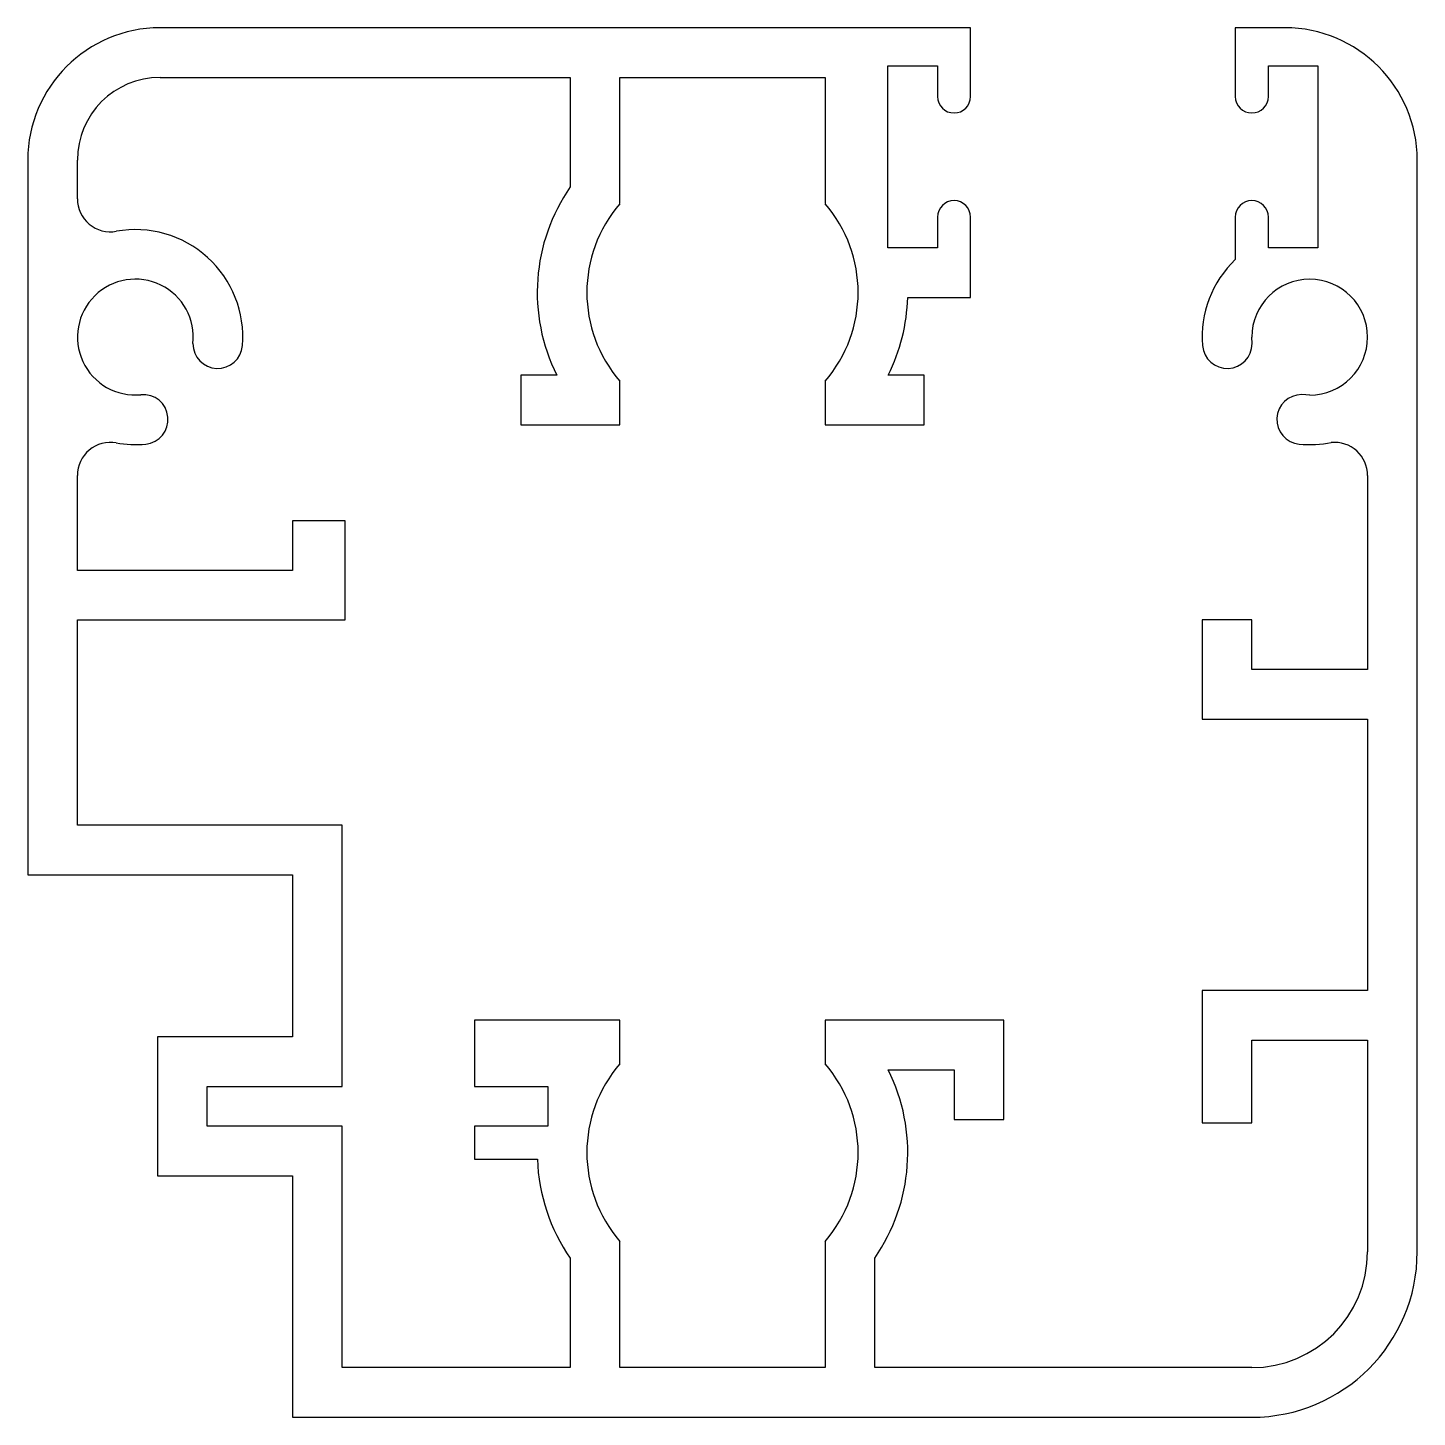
# Model space of a CAD drawing. Extents: x 2457.7 to 2499.7, y 1988.6 to 2030.6.
import ezdxf

# ---------------------------------------------------------------- set-up
doc = ezdxf.new("R2010")
doc.units = 0
doc.layers.get('0').update_dxf_attribs({"linetype": 'CONTINUOUS'})
doc.layers.add('1', color=7, linetype='CONTINUOUS')

msp = doc.modelspace()

# ---------------------------------------------------------------- linework, layer by layer
for p, q in [((2486.189, 2030.593), (2461.689, 2030.593)), ((2486.189, 2028.518), (2486.189, 2030.593)), ((2494.189, 2030.593), (2494.189, 2028.518)), ((2495.689, 2030.593), (2494.189, 2030.593)), ((2483.689, 2029.443), (2485.189, 2029.443)), ((2483.689, 2023.943), (2483.689, 2029.443)), ((2485.189, 2029.443), (2485.189, 2028.518)), ((2495.189, 2029.443), (2496.689, 2029.443)), ((2495.189, 2028.518), (2495.189, 2029.443)), ((2496.689, 2029.443), (2496.689, 2023.943)), ((2461.689, 2029.093), (2474.089, 2029.093)), ((2474.089, 2029.093), (2474.089, 2025.787)), ((2475.589, 2029.093), (2481.789, 2029.093)), ((2475.589, 2025.277), (2475.589, 2029.093)), ((2481.789, 2029.093), (2481.789, 2025.277)), ((2457.689, 2026.593), (2457.689, 2004.993)), ((2459.189, 2025.427), (2459.189, 2026.593)), ((2499.689, 1993.593), (2499.689, 2026.593)), ((2485.189, 2024.868), (2485.189, 2023.943)), ((2486.189, 2022.443), (2486.189, 2024.868)), ((2494.189, 2024.868), (2494.189, 2023.588)), ((2495.189, 2023.943), (2495.189, 2024.868)), ((2485.189, 2023.943), (2483.689, 2023.943)), ((2496.689, 2023.943), (2495.189, 2023.943)), ((2484.287, 2022.443), (2486.189, 2022.443)), ((2494.697, 2021.045), (2494.689, 2021.243)), ((2472.589, 2020.093), (2472.589, 2018.593)), ((2473.678, 2020.093), (2472.589, 2020.093)), ((2475.589, 2019.91), (2475.589, 2019.91)), ((2475.589, 2018.593), (2475.589, 2019.91)), ((2481.789, 2019.91), (2481.789, 2018.593)), ((2484.789, 2020.093), (2483.7, 2020.093)), ((2484.789, 2018.593), (2484.789, 2020.093)), ((2496.439, 2019.493), (2496.198, 2019.505)), ((2472.589, 2018.593), (2475.589, 2018.593)), ((2481.789, 2018.593), (2484.789, 2018.593)), ((2459.189, 2014.193), (2459.189, 2017.06)), ((2498.189, 2017.06), (2498.189, 2011.193)), ((2465.689, 2015.693), (2465.689, 2014.193)), ((2467.281, 2015.693), (2465.689, 2015.693)), ((2467.281, 2012.693), (2467.281, 2015.693)), ((2465.689, 2014.193), (2459.189, 2014.193)), ((2459.189, 2006.493), (2459.189, 2012.693)), ((2459.189, 2012.693), (2467.281, 2012.693)), ((2493.189, 2012.693), (2493.189, 2009.693)), ((2494.689, 2012.693), (2493.189, 2012.693)), ((2494.689, 2011.193), (2494.689, 2012.693)), ((2498.189, 2011.193), (2494.689, 2011.193)), ((2493.189, 2009.693), (2498.189, 2009.693)), ((2498.189, 2009.693), (2498.189, 2001.493)), ((2467.189, 2006.493), (2459.189, 2006.493)), ((2467.189, 1998.593), (2467.189, 2006.493)), ((2457.689, 2004.993), (2465.689, 2004.993)), ((2465.689, 2004.993), (2465.689, 2000.093)), ((2498.189, 2001.493), (2493.189, 2001.493)), ((2493.189, 2001.493), (2493.189, 1997.493)), ((2475.589, 2000.593), (2471.189, 2000.593)), ((2471.189, 2000.593), (2471.189, 1998.593)), ((2475.589, 1999.277), (2475.589, 2000.593)), ((2481.789, 2000.593), (2481.789, 1999.277)), ((2487.189, 2000.593), (2481.789, 2000.593)), ((2487.189, 1997.593), (2487.189, 2000.593)), ((2461.609, 2000.093), (2461.609, 1995.893)), ((2465.689, 2000.093), (2461.609, 2000.093)), ((2494.689, 1999.993), (2498.189, 1999.993)), ((2494.689, 1997.493), (2494.689, 1999.993)), ((2498.189, 1999.993), (2498.189, 1993.593)), ((2483.7, 1999.093), (2485.689, 1999.093)), ((2485.689, 1999.093), (2485.689, 1997.593)), ((2463.109, 1998.593), (2467.189, 1998.593)), ((2463.109, 1997.393), (2463.109, 1998.593)), ((2471.189, 1998.593), (2473.409, 1998.593)), ((2473.409, 1998.593), (2473.409, 1997.393)), ((2485.689, 1997.593), (2487.189, 1997.593)), ((2467.189, 1997.393), (2463.109, 1997.393)), ((2467.189, 1990.093), (2467.189, 1997.393)), ((2473.409, 1997.393), (2471.189, 1997.393)), ((2471.189, 1997.393), (2471.189, 1996.393)), ((2493.189, 1997.493), (2494.689, 1997.493)), ((2471.189, 1996.393), (2473.093, 1996.393)), ((2461.609, 1995.893), (2465.689, 1995.893)), ((2465.689, 1995.893), (2465.689, 1988.593)), ((2475.589, 1990.093), (2475.589, 1993.91)), ((2481.789, 1993.91), (2481.789, 1990.093)), ((2481.789, 1993.91), (2481.789, 1993.91)), ((2474.089, 1993.4), (2474.089, 1990.093)), ((2483.289, 1990.093), (2483.289, 1993.4)), ((2474.089, 1990.093), (2467.189, 1990.093)), ((2481.789, 1990.093), (2475.589, 1990.093)), ((2494.689, 1990.093), (2483.289, 1990.093)), ((2465.689, 1988.593), (2494.689, 1988.593))]:
    msp.add_line(p, q)
for centre, radius, start, end in [((2461.689, 2026.593), 4, 90, 180), ((2495.689, 2026.593), 4, 0, 90), ((2461.689, 2026.593), 2.5, 90, 180), ((2485.689, 2028.518), 0.5, 180, 0), ((2494.689, 2028.518), 0.5, 180, 0), ((2478.689, 2022.593), 5.6, 145.2281, 206.5148), ((2460.189, 2025.427), 1, 180, 280.1642), ((2478.689, 2022.593), 4.1, 139.1214, 220.8786), ((2478.689, 2022.593), 4.1, 319.1214, 40.8786), ((2485.689, 2024.868), 0.5, 0, 180), ((2494.689, 2024.868), 0.5, 0, 180), ((2460.94, 2021.244), 3.249, 355.445, 100.1769), ((2496.439, 2021.243), 3.25, 133.8131, 184.5424), ((2460.942, 2021.244), 1.751, 353.4673, 275.4555), ((2496.439, 2021.243), 1.75, 270, 180), ((2478.689, 2022.593), 5.6, 333.4852, 358.4651), ((2463.431, 2021.045), 0.75, 180, 355.4576), ((2493.947, 2021.045), 0.75, 184.5424, 360), ((2461.18, 2018.755), 0.75, 275.5424, 95.5424), ((2496.198, 2018.755), 0.75, 90, 264.4576), ((2460.189, 2017.06), 1, 79.8358, 180), ((2460.939, 2021.243), 3.25, 259.8358, 275.5424), ((2496.444, 2021.43), 3.436, 264.6705, 280.8729), ((2497.189, 2017.06), 1, 360, 95.5434), ((2478.689, 1996.593), 4.1, 139.1214, 220.8786), ((2478.689, 1996.593), 4.1, 319.1214, 40.8786), ((2478.689, 1996.593), 5.6, 325.2281, 26.5148), ((2478.689, 1996.593), 5.6, 182.0467, 214.7719), ((2494.689, 1993.593), 5, 270, 0), ((2494.689, 1993.593), 3.5, 270, 0)]:
    msp.add_arc(centre, radius, start, end)
at = {"layer": '1', "linetype": 'CONTINUOUS'}
msp.add_line((2475.589, 1993.91), (2475.589, 1993.91), dxfattribs=at)

doc.saveas('drawing.dxf')
